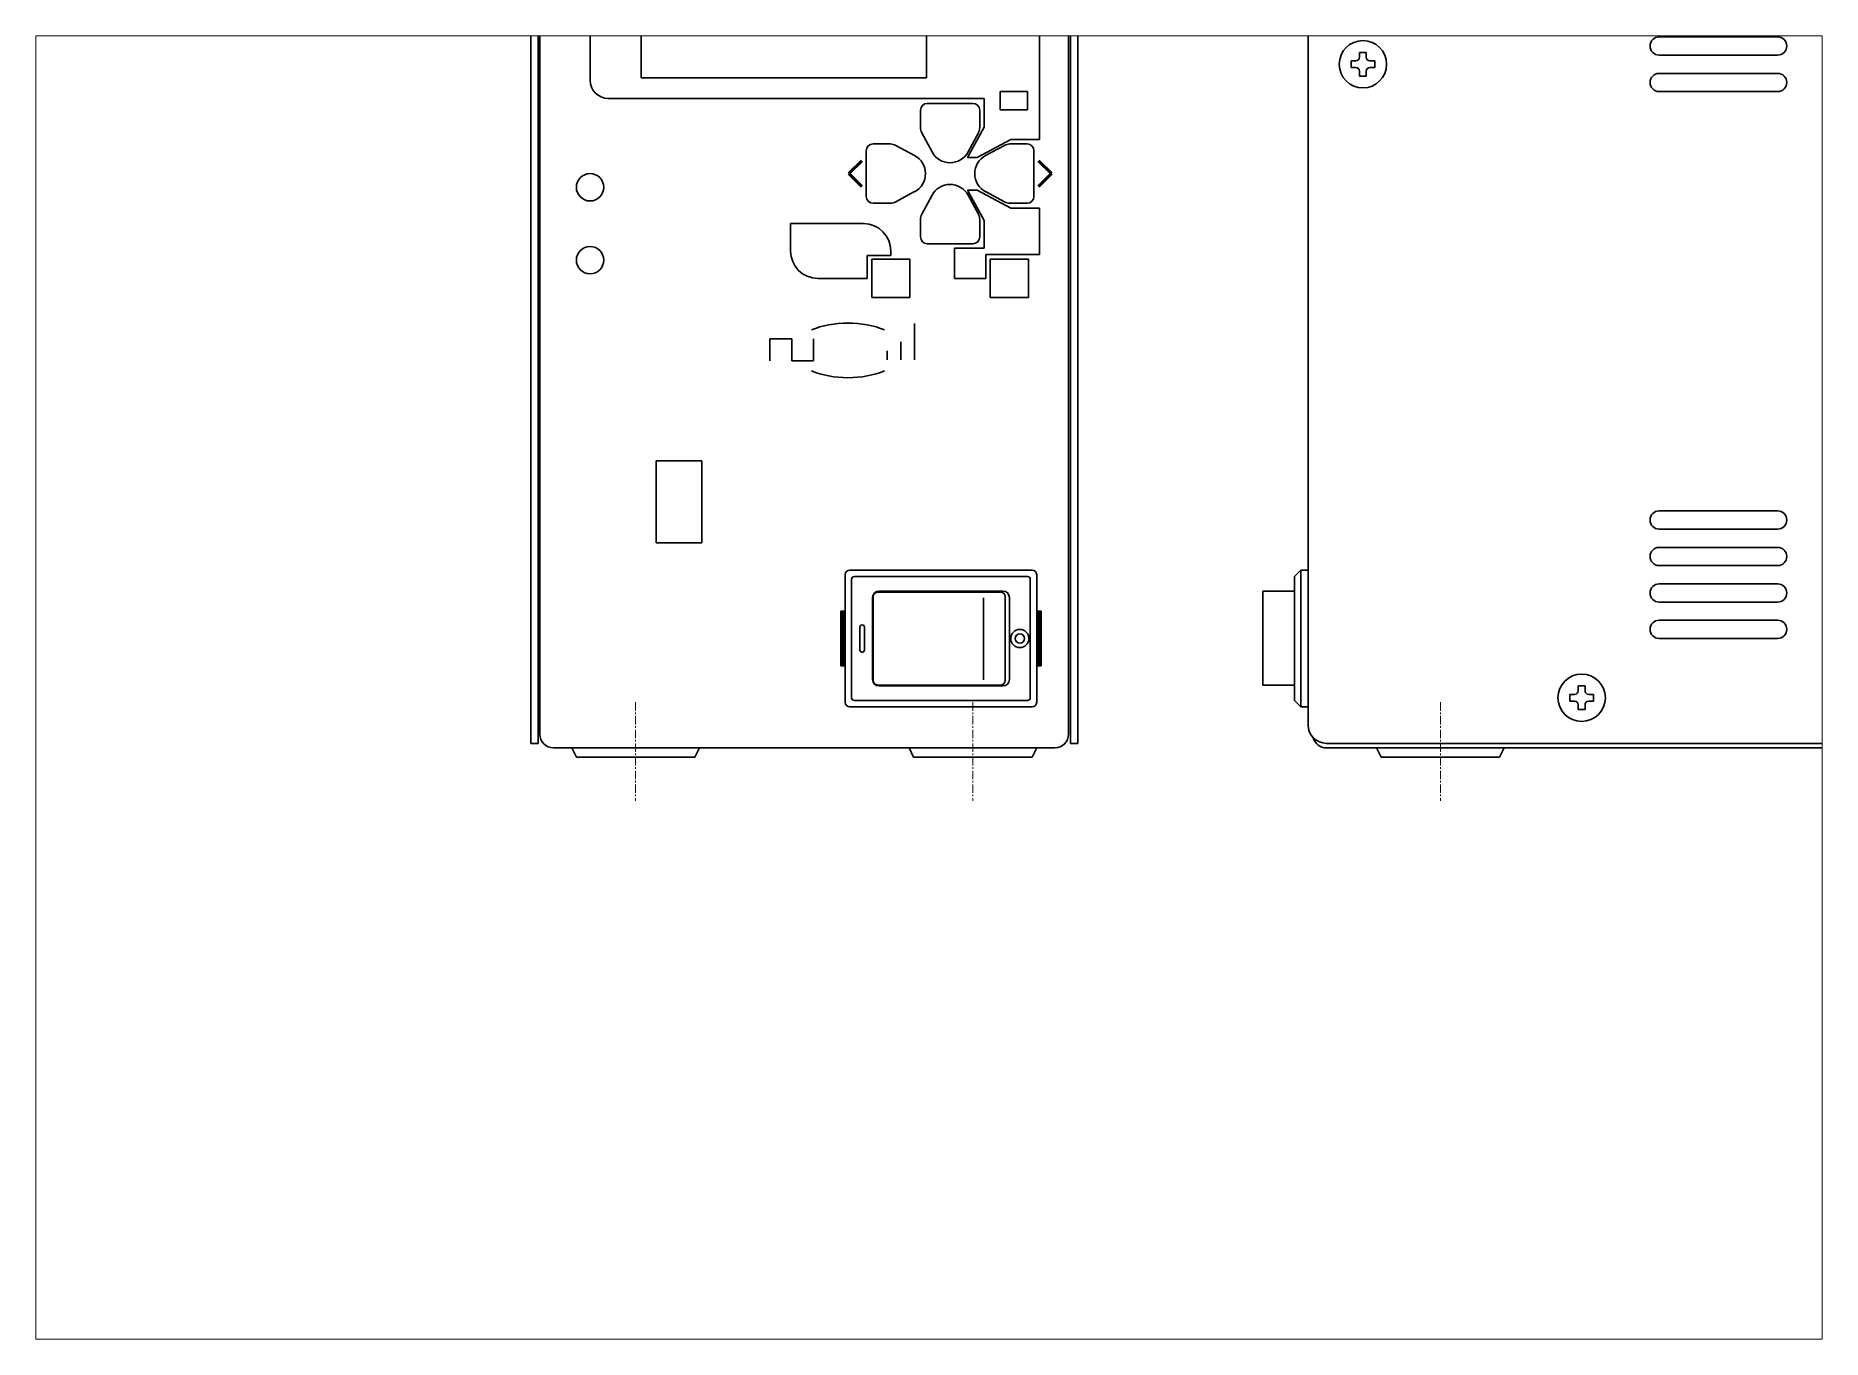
# Paper-space layout 'A3_2_1' of a CAD drawing. Header units: millimetres. Extents: x 0 to 392, y 0 to 286.
# The model-space entities are those that its viewports show. They can reach past a viewport. Long polylines and large blocks are cut down to what shows.
import ezdxf

# ---------------------------------------------------------------- set-up
doc = ezdxf.new("R2010")
doc.units = ezdxf.units.MM
doc.linetypes.add('CENTER', pattern=[2, 1.25, -0.25, 0.25, -0.25])
doc.layers.get('0').update_dxf_attribs({"lineweight": 30})
doc.layers.add('0 @ 2', color=7, linetype='Continuous', lineweight=30)
doc.layers.add('2KD_寸法１', color=7, linetype='Continuous', lineweight=15)
doc.layers.add('PINOFF', color=6, linetype='Continuous', lineweight=9, plot=False)
doc.styles.get("Standard").update_dxf_attribs({"font": 'simplex.shx', "width": 0.8, "bigfont": 'extfont.shx'})

# ---------------------------------------------------------------- blocks, each defined once
blk = doc.blocks.new('A$C665223AA')
for p, q in [((4.99, 3.5), (4.99, 101)), ((56.49, 79), (43.49, 79)), ((11.36, 77.3), (10.62, 77.3)), ((10.62, 77.3), (10.62, 76.77)), ((11.36, 76.77), (11.36, 77.3)), ((56.49, 77), (43.49, 77)), ((9.69, 76.37), (9.69, 75.63)), ((10.22, 76.37), (9.69, 76.37)), ((9.69, 75.63), (10.22, 75.63)), ((10.62, 75.23), (10.62, 74.7)), ((10.62, 74.7), (11.36, 74.7)), ((11.36, 74.7), (11.36, 75.23)), ((12.29, 76.37), (11.76, 76.37)), ((11.76, 75.63), (12.29, 75.63)), ((12.29, 75.63), (12.29, 76.37)), ((56.49, 75), (43.49, 75)), ((56.49, 73), (43.49, 73)), ((56.49, 27), (43.49, 27)), ((56.49, 25), (43.49, 25)), ((56.49, 23), (43.49, 23)), ((4.19, 20.5), (3.49, 19.8)), ((3.49, 6.2), (3.49, 19.8)), ((4.19, 5.5), (4.19, 20.5)), ((4.19, 20.5), (4.99, 20.5)), ((56.49, 21), (43.49, 21)), ((0, 7.9), (0, 18.2)), ((0, 18.2), (3.49, 18.2)), ((56.49, 19), (43.49, 19)), ((56.49, 17), (43.49, 17)), ((56.49, 15), (43.49, 15)), ((56.49, 13), (43.49, 13)), ((0, 7.9), (3.49, 7.9)), ((4.19, 5.5), (3.49, 6.2)), ((33.69, 6.87), (33.69, 6.13)), ((34.22, 6.87), (33.69, 6.87)), ((33.69, 6.13), (34.22, 6.13)), ((35.36, 7.8), (34.62, 7.8)), ((34.62, 7.8), (34.62, 7.27)), ((35.36, 7.27), (35.36, 7.8)), ((36.29, 6.87), (35.76, 6.87)), ((35.76, 6.13), (36.29, 6.13)), ((36.29, 6.13), (36.29, 6.87)), ((4.19, 5.5), (4.99, 5.5)), ((34.62, 5.73), (34.62, 5.2)), ((34.62, 5.2), (35.36, 5.2)), ((35.36, 5.2), (35.36, 5.73)), ((192.99, 1.5), (6.99, 1.5)), ((192.99, 1), (6.99, 1)), ((12.49, 1), (12.99, 0)), ((12.99, 0), (25.99, 0)), ((26.49, 1), (25.99, 0))]:
    blk.add_line(p, q)
for centre in [(10.99, 76), (34.99, 6.5)]:
    blk.add_circle(centre, 2.6)
for centre, radius, start, end in [((43.49, 78), 1, 90, 270), ((56.49, 78), 1, 270, 90), ((10.22, 76.77), 0.4, 270, 0), ((11.76, 76.77), 0.4, 180, 270), ((10.22, 75.23), 0.4, 0, 90), ((11.76, 75.23), 0.4, 90, 180), ((43.49, 74), 1, 90, 270), ((56.49, 74), 1, 270, 90), ((43.49, 26), 1, 90, 270), ((56.49, 26), 1, 270, 90), ((43.49, 22), 1, 90, 270), ((56.49, 22), 1, 270, 90), ((43.49, 18), 1, 90, 270), ((56.49, 18), 1, 270, 90), ((43.49, 14), 1, 90, 270), ((56.49, 14), 1, 270, 90), ((34.22, 7.27), 0.4, 270, 0), ((34.22, 5.73), 0.4, 0, 90), ((35.76, 7.27), 0.4, 180, 270), ((35.76, 5.73), 0.4, 90, 180), ((6.99, 3.5), 2, 180, 270), ((6.99, 2.5), 1.5, 194.4775, 270)]:
    blk.add_arc(centre, radius, start, end)
blk = doc.blocks.new('A$C7E7551E4')
blk.add_blockref('A$C665223AA', (-99.99, -101))
blk = doc.blocks.new('A$C5F473564')
at = {"lineweight": 50}
for p, q in [((0, 2.83), (1.41, 1.41)), ((1.41, 1.41), (0, 0))]:
    blk.add_line(p, q, dxfattribs=at)
blk = doc.blocks.new('A$C20B32286')
for p, q in [((29, 100), (-29, 100)), ((-30, 99), (-30, 0.5)), ((-29.2, 0.5), (-29.2, 99.2)), ((-29.2, 99.2), (29.2, 99.2)), ((-29, 1.5), (-29, 99)), ((-29, 99), (29, 99)), ((29, 99), (29, 1.5)), ((29.2, 99.2), (29.2, 0.5)), ((30, 0.5), (30, 99)), ((-20.25, 88.25), (23.8, 88.25)), ((-20.25, 86), (-20.25, 88.25)), ((-17.9, 86.5), (-17.9, 73.5)), ((13.4, 86.5), (-17.9, 86.5)), ((-17.9, 86.5), (-17.9, 73.5)), ((13.4, 86.5), (-17.9, 86.5)), ((13.4, 73.5), (13.4, 86.5)), ((13.4, 73.5), (13.4, 86.5)), ((25.8, 66.75), (25.8, 86.25)), ((-23.5, 82.75), (-23.5, 73.25)), ((-17.9, 73.5), (13.4, 73.5)), ((-17.9, 73.5), (13.4, 73.5)), ((-21.5, 71.25), (19.75, 71.25)), ((19.75, 68.08), (19.75, 71.25)), ((19.75, 68.08), (17.92, 64.78)), ((18.97, 64.76), (22.66, 66.75)), ((22.66, 66.75), (25.8, 66.75)), ((18.97, 64.76), (17.92, 64.78)), ((18.97, 61.19), (17.92, 61.17)), ((19.75, 57.87), (17.92, 61.17)), ((18.97, 61.19), (22.66, 59.2)), ((22.66, 59.2), (25.8, 59.2)), ((25.8, 59.2), (25.8, 54.11)), ((6.5, 57.51), (-1.5, 57.51)), ((-1.5, 57.51), (-1.5, 54.51)), ((19.75, 57.87), (19.75, 54.81)), ((6.9, 51.51), (6.9, 54.01)), ((6.9, 54.01), (9.5, 54.01)), ((9.5, 54.01), (9.5, 54.51)), ((19.75, 54.81), (16.5, 54.81)), ((16.5, 54.81), (16.5, 51.51)), ((19.91, 54.11), (25.8, 54.11)), ((19.91, 54.11), (19.91, 51.51)), ((6.9, 51.51), (1.5, 51.51)), ((16.5, 51.51), (19.91, 51.51)), ((12.11, 46.56), (12.11, 42.56)), ((-3.78, 42.47), (-3.78, 44.87)), ((-3.78, 44.87), (-1.38, 44.87)), ((-1.38, 44.87), (-1.38, 42.47)), ((1.02, 42.47), (1.02, 44.87)), ((9.11, 43.56), (9.11, 42.56)), ((10.61, 44.56), (10.61, 42.56)), ((-1.38, 42.47), (1.02, 42.47)), ((-16.25, 22.5), (-16.25, 31.5)), ((-16.25, 31.5), (-11.25, 31.5)), ((-11.25, 31.5), (-11.25, 22.5)), ((-11.25, 22.5), (-16.25, 22.5)), ((4.5, 5), (4.5, 19)), ((5, 19.5), (25, 19.5)), ((5.2, 5.5), (5.2, 18.5)), ((5.5, 18.8), (24.5, 18.8)), ((24.8, 18.5), (24.8, 5.5)), ((25.5, 19), (25.5, 5)), ((7.5, 7.5), (7.5, 16.5)), ((7.57, 7.4), (7.57, 16.6)), ((8.07, 17.1), (21.56, 17.1)), ((8.2, 17.2), (21.8, 17.2)), ((19.65, 7.48), (19.65, 16.48)), ((22.06, 16.6), (22.06, 7.4)), ((22.5, 16.5), (22.5, 7.5)), ((4, 15), (4.5, 15)), ((4, 9), (4, 15)), ((4.04, 9), (4.04, 15)), ((4.08, 15), (4.08, 9)), ((4.15, 9), (4.15, 15)), ((4.23, 15), (4.23, 9)), ((4.34, 9), (4.34, 15)), ((4.46, 15), (4.46, 9)), ((25.5, 15), (26, 15)), ((25.54, 9), (25.54, 15)), ((25.66, 15), (25.66, 9)), ((25.77, 9), (25.77, 15)), ((25.85, 15), (25.85, 9)), ((25.92, 9), (25.92, 15)), ((25.96, 15), (25.96, 9)), ((26, 15), (26, 9)), ((6.1, 10.75), (6.1, 13.25)), ((6.6, 13.25), (6.6, 10.75)), ((4.5, 9), (4, 9)), ((26, 9), (25.5, 9)), ((21.56, 6.9), (8.07, 6.9)), ((21.8, 6.8), (8.2, 6.8)), ((25, 4.5), (5, 4.5)), ((24.5, 5.2), (5.5, 5.2)), ((-30, 0.5), (-29.2, 0.5)), ((-27.5, 0), (27.5, 0)), ((-25.5, 0), (-25, -1)), ((-24, 0), (-13, 0)), ((-11.5, 0), (-12, -1)), ((11.5, 0), (12, -1)), ((13, 0), (24, 0)), ((25.5, 0), (25, -1)), ((29.2, 0.5), (30, 0.5)), ((-25, -1), (-12, -1)), ((12, -1), (25, -1))]:
    blk.add_line(p, q)
at = {"ltscale": 0.1}
for p, q in [((21.5, 86), (21.5, 84)), ((24.5, 86), (21.5, 86)), ((24.5, 84), (24.5, 86)), ((21.5, 84), (24.5, 84)), ((21.5, 81.5), (21.5, 79.5)), ((24.5, 81.5), (21.5, 81.5)), ((24.5, 79.5), (24.5, 81.5)), ((21.5, 79.5), (24.5, 79.5)), ((18.5, 70.7), (13.5, 70.7)), ((21.5, 72), (21.5, 70)), ((24.5, 72), (21.5, 72)), ((24.5, 70), (24.5, 72)), ((12.75, 69.95), (12.75, 68.06)), ((19.25, 69.95), (19.25, 68.06)), ((21.5, 70), (24.5, 70)), ((12.9, 67.47), (14.02, 65.39)), ((19.1, 67.47), (17.98, 65.39)), ((6.8, 65.5), (6.8, 60.5)), ((7.55, 66.25), (9.44, 66.25)), ((10.03, 66.1), (12.11, 64.98)), ((21.97, 66.1), (19.89, 64.98)), ((24.45, 66.25), (22.56, 66.25)), ((25.2, 60.5), (25.2, 65.5)), ((10.03, 59.9), (12.11, 61.02)), ((21.97, 59.9), (19.89, 61.02)), ((21.97, 59.9), (19.89, 61.02)), ((7.55, 59.75), (9.44, 59.75)), ((12.9, 58.54), (14.02, 60.63)), ((19.1, 58.54), (17.98, 60.63)), ((19.1, 58.54), (17.98, 60.63)), ((24.45, 59.75), (22.56, 59.75)), ((12.75, 56.06), (12.75, 57.95)), ((19.25, 56.06), (19.25, 57.95)), ((13.5, 55.31), (18.5, 55.31)), ((7.4, 53.6), (11.6, 53.6)), ((7.4, 49.4), (7.4, 53.6)), ((11.6, 53.6), (11.6, 49.4)), ((20.41, 53.61), (24.61, 53.61)), ((20.41, 49.41), (20.41, 53.61)), ((24.61, 53.61), (24.61, 49.41)), ((11.6, 49.4), (7.4, 49.4)), ((24.61, 49.41), (20.41, 49.41))]:
    blk.add_line(p, q, dxfattribs=at)
for centre, radius in [((-23.5, 86), 1.5), ((-23.5, 61.5), 1.5), ((-23.5, 53.5), 1.5), ((23.65, 12), 0.5)]:
    blk.add_circle(centre, radius)
for centre, radius, start, end in [((-29, 99), 1, 90, 180), ((29, 99), 1, 0, 90), ((23.8, 86.25), 2, 0, 90), ((-23.5, 86), 3.25, 270, 0), ((-21.5, 73.25), 2, 180, 270), ((6.5, 54.51), 3, 0, 90), ((1.5, 54.51), 3, 180, 270), ((5, 19), 0.5, 90, 180), ((5.5, 18.5), 0.3, 90, 180), ((24.5, 18.5), 0.3, 0, 90), ((25, 19), 0.5, 0, 90), ((8.2, 16.5), 0.7, 90, 180), ((8.07, 16.6), 0.5, 90, 180), ((21.56, 16.6), 0.5, 0, 90), ((21.8, 16.5), 0.7, 0, 90), ((6.35, 13.25), 0.25, 90, 180), ((6.35, 13.25), 0.25, 0, 90), ((23.65, 12), 1, 90, 270), ((23.65, 12), 1, 270, 90), ((6.35, 10.75), 0.25, 180, 270), ((6.35, 10.75), 0.25, 270, 0), ((8.2, 7.5), 0.7, 180, 270), ((8.07, 7.4), 0.5, 180, 270), ((21.56, 7.4), 0.5, 270, 0), ((21.8, 7.5), 0.7, 270, 0), ((5, 5), 0.5, 180, 270), ((5.5, 5.5), 0.3, 180, 270), ((24.5, 5.5), 0.3, 270, 0), ((25, 5), 0.5, 270, 0), ((-27.5, 1.5), 1.5, 180, 270), ((27.5, 1.5), 1.5, 270, 0)]:
    blk.add_arc(centre, radius, start, end)
for centre, radius, start, end in [((13.5, 69.95), 0.75, 90, 180), ((18.5, 69.95), 0.75, 0, 90), ((14, 68.06), 1.25, 180, 208.1983), ((18, 68.06), 1.25, 331.8017, 0), ((7.55, 65.5), 0.75, 90, 180), ((9.44, 65), 1.25, 61.8017, 90), ((11.05, 63), 2.25, 298.1983, 61.8017), ((16, 66.45), 2.25, 208.1983, 331.8017), ((20.95, 63), 2.25, 118.1983, 241.8017), ((22.56, 65), 1.25, 90, 118.1983), ((24.45, 65.5), 0.75, 0, 90), ((16, 59.56), 2.25, 28.1983, 151.8017), ((7.55, 60.5), 0.75, 180, 270), ((9.44, 61), 1.25, 270, 298.1983), ((22.56, 61), 1.25, 241.8017, 270), ((22.56, 61), 1.25, 241.8017, 270), ((24.45, 60.5), 0.75, 270, 0), ((14, 57.95), 1.25, 151.8017, 180), ((18, 57.95), 1.25, 0, 28.1983), ((18, 57.95), 1.25, 0, 28.1983), ((13.5, 56.06), 0.75, 180, 270), ((18.5, 56.06), 0.75, 270, 0)]:
    blk.add_arc(centre, radius, start, end, dxfattribs=at)
for start_param, end_param in [(7.124254, 8.583709), (3.982661, 5.442117)]:
    blk.add_ellipse((4.79, 43.61), major_axis=(6, 0), ratio=0.5, start_param=start_param, end_param=end_param)
at = {"xscale": -1}
blk.add_blockref('A$C5F473564', (6.3, 61.59), dxfattribs=at)
blk.add_blockref('A$C5F473564', (25.7, 61.59))
at = {"layer": '0 @ 2', "attachment_point": 1}
for s, insert, char_height, width in [('{\\f@MS PGothic|b0|i0|c128|p50;\\H1.2x;\\W1.2;P\\H0.83333x;OWER}', (-27.14, 91.53), 2, 12.5098), ('{\\W1.2;μSEC}', (14.15, 85.87), 1.6, 6.8822), ('{\\W1.2;%}', (14.21, 81.21), 1.6, 3.0462), ('{\\f@MS PGothic|b0|i0|c128|p50;\\W1.2;EXT}', (20.69, 74.61), 1.6, 6.6002), ('{\\f@MS PGothic|b0|i0|c128|p50;\\H1.2x;\\W1.2;1\\H0.83333x;CH}', (-19.75, 63.03), 2, 7.7412), ('{\\f@MS PGothic|b0|i0|c128|p50;\\W1.2;DISP.}', (-0.43, 56.7), 1.6, 8.3163), ('{\\f@MS PGothic|b0|i0|c128|p50;\\H1.2x;\\W1.2;2\\H0.83333x;CH}', (-19.75, 54.79), 2, 7.7412), ('{\\f@MS PGothic|b0|i0|c128|p50;\\W1.2;SET/\\PLOCK}', (16.99, 45.31), 1.6, 8.7107), ('{\\f@MS PGothic|b0|i0|c128|p50;\\W1.2;FUNCTION}', (-19.8, 34.74), 1.6, 14.8953), ('{\\f@MS PGothic|b0|i0|c128|p50;\\H0.75x;\\W1.2;CONTROLLER FOR\\P\\H1.3333x;LED\\H0.75x; ILLUMINATION\\H2.0556x;\\W0.8; \\H0.64868x;\\P\\H2x;\\W1.2;LFA\\H1.3264x; }', (-26.05, 14.28), 1.6, 28.8574)]:
    blk.add_mtext(s, dxfattribs=dict(at, insert=insert, char_height=char_height, width=width))

msp = doc.modelspace()

# ---------------------------------------------------------------- linework, layer by layer
at = {"layer": '2KD_寸法１', "linetype": 'CENTER', "ltscale": 3}
for p, q in [((65.564, 69.624), (65.564, 58.819)), ((102.564, 69.624), (102.564, 58.819)), ((153.852, 69.624), (153.852, 58.819))]:
    msp.add_line(p, q, dxfattribs=at)

# ---------------------------------------------------------------- block references
for name, p in [('A$C20B32286', (84.064, 64.624)), ('A$C7E7551E4', (234.352, 164.624))]:
    msp.add_blockref(name, p)

psp = doc.layouts.new('A3_2_1')

# ---------------------------------------------------------------- viewports
at = {"layer": 'PINOFF', "color": 7, "lineweight": 0}
vp = psp.add_viewport(center=(195.5, 142.5), size=(392, 286), view_center_point=(97.75, 71.25), view_height=143.00001, dxfattribs=at)
vp.frozen_layers = ['0 @ 2']

doc.saveas('drawing.dxf')
